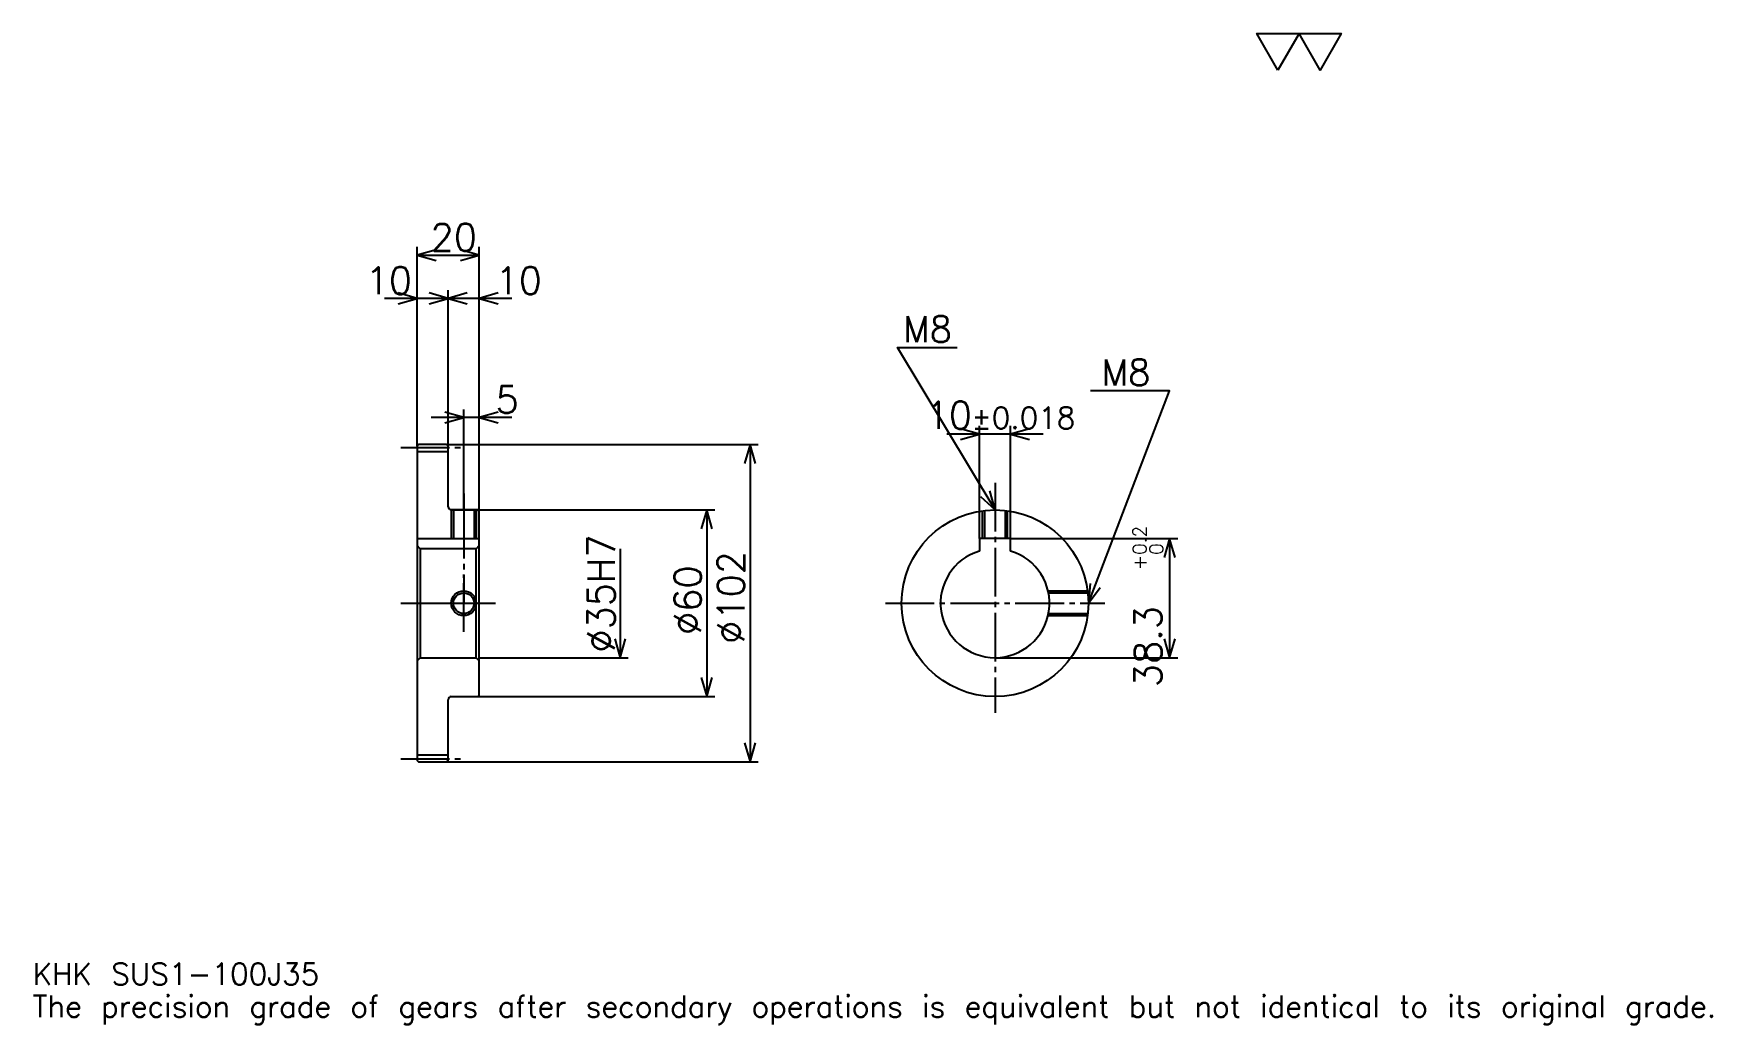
# Model space of a CAD drawing. Extents: x 18 to 557, y 6 to 325.
import ezdxf

# ---------------------------------------------------------------- set-up
doc = ezdxf.new("R2010")
doc.units = 0
doc.linetypes.add('DASHDOT', pattern=[20.869564, 15.652174, -1.73913, 1.73913, -1.73913])
doc.layers.get('0').update_dxf_attribs({"linetype": 'CONTINUOUS'})
doc.layers.add('DASHDOT', color=6, linetype='DASHDOT')
doc.styles.add('KANJI', font='TXT', dxfattribs={"bigfont": 'BIGFONT'})

msp = doc.modelspace()

# ---------------------------------------------------------------- linework, layer by layer
at = {"color": 5}
for p, q in [((140.869568, 192.739136), (140.869568, 256.217407)), ((140.869568, 253.608704), (160.869568, 253.608704)), ((160.869568, 192.739136), (160.869568, 256.217407)), ((161.304352, 239.695648), (130.434784, 239.695648)), ((171.304352, 239.695648), (140.434784, 239.695648)), ((150.869568, 192.739136), (150.869568, 242.304352)), ((171.304352, 201.434784), (145.434784, 201.434784)), ((155.869568, 192.739136), (155.869568, 204.043488)), ((341.956543, 196.08696), (311.086975, 196.08696)), ((321.521729, 162.539139), (321.521729, 198.695663)), ((331.521729, 162.539139), (331.521729, 198.695663)), ((140.869568, 192.239136), (140.869568, 192.739136)), ((150.369568, 192.739136), (160.869568, 192.739136)), ((150.869568, 192.239136), (150.869568, 192.739136)), ((155.869568, 171.739136), (155.869568, 192.739136)), ((155.869568, 171.739136), (155.869568, 192.739136)), ((160.869568, 192.739136), (250.434784, 192.739136)), ((160.869568, 171.239136), (160.869568, 192.739136)), ((247.82608, 192.739136), (247.82608, 90.739136)), ((151.869568, 171.739136), (160.869568, 171.739136)), ((160.869568, 171.739136), (236.521744, 171.739136)), ((233.913055, 171.739136), (233.913055, 111.739136)), ((331.521729, 162.539139), (385.217407, 162.539139)), ((382.608704, 162.539139), (382.608704, 124.239136)), ((206.08696, 159.239136), (206.08696, 124.239136)), ((160.869568, 124.239136), (208.695648, 124.239136)), ((326.521729, 124.239136), (385.217407, 124.239136)), ((151.869568, 111.739136), (160.869568, 111.739136)), ((160.869568, 111.739136), (236.521744, 111.739136)), ((150.369568, 90.739136), (160.869568, 90.739136)), ((160.869568, 90.739136), (250.434784, 90.739136))]:
    msp.add_line(p, q, dxfattribs=at)
at = {"color": 4}
for p, q in [((140.869568, 190.489136), (150.869568, 190.489136)), ((140.869568, 162.539139), (160.869568, 162.539139)), ((141.869568, 159.239136), (141.869568, 124.239136)), ((159.869568, 159.239136), (160.869568, 160.239136)), ((159.869568, 124.239136), (160.869568, 123.239136)), ((140.869568, 92.989136), (150.869568, 92.989136))]:
    msp.add_line(p, q, dxfattribs=at)
at = {"color": 7}
msp.add_lwpolyline([(417.391296, 313.043488), (410.608673, 324.800018), (437.739136, 324.800018), (430.956512, 313.043488), (424.17392, 324.800018), (417.391296, 313.043488)], dxfattribs=at)
at = {"color": 5}
for points in [[(146.956528, 255.347839), (140.869568, 253.608704), (146.956528, 251.869568)], [(154.782608, 251.869568), (160.869568, 253.608704), (154.782608, 255.347839)], [(134.782608, 237.956528), (140.869568, 239.695648), (134.782608, 241.434784)], [(144.782608, 237.956528), (150.869568, 239.695648), (144.782608, 241.434784)], [(156.956528, 241.434784), (150.869568, 239.695648), (156.956528, 237.956528)], [(166.956528, 241.434784), (160.869568, 239.695648), (166.956528, 237.956528)], [(326.521729, 171.739136), (295.217407, 223.913055), (314.347839, 223.913055)], [(356.521729, 141.739136), (382.608704, 210), (357.217407, 210)], [(149.782608, 199.695648), (155.869568, 201.434784), (149.782608, 203.17392)], [(166.956528, 203.17392), (160.869568, 201.434784), (166.956528, 199.695648)], [(315.434784, 194.347839), (321.521729, 196.08696), (315.434784, 197.826096)], [(337.608704, 197.826096), (331.521729, 196.08696), (337.608704, 194.347839)], [(249.565216, 186.652176), (247.82608, 192.739136), (246.08696, 186.652176)], [(321.898743, 176.063873), (326.521729, 171.739136), (324.881317, 177.853424)], [(235.652176, 165.652176), (233.913055, 171.739136), (232.17392, 165.652176)], [(384.347839, 156.452179), (382.608704, 162.539139), (380.869568, 156.452179)], [(357.07016, 148.045868), (356.521729, 141.739136), (360.319214, 146.804184)], [(204.347824, 130.326096), (206.08696, 124.239136), (207.82608, 130.326096)], [(380.869568, 130.326096), (382.608704, 124.239136), (384.347839, 130.326096)], [(232.17392, 117.826096), (233.913055, 111.739136), (235.652176, 117.826096)], [(246.08696, 96.826096), (247.82608, 90.739136), (249.565216, 96.826096)]]:
    msp.add_lwpolyline(points, dxfattribs=at)
at = {"color": 4}
for points in [[(150.869568, 172.739136), (150.869568, 192.239136), (150.369568, 192.739136), (141.369568, 192.739136), (140.869568, 192.239136), (140.869568, 123.239136)], [(151.869568, 171.739136), (151.869568, 162.539139)], [(151.869568, 111.739136), (160.369568, 111.739136), (160.869568, 112.239136), (160.869568, 171.239136), (160.369568, 171.739136), (151.869568, 171.739136)], [(152.544571, 171.739136), (152.544571, 162.539139)], [(159.194565, 171.739136), (159.194565, 162.539139)], [(159.869568, 171.739136), (159.869568, 162.539139)], [(322.521729, 162.539139), (322.521729, 171.471268)], [(323.196747, 162.539139), (323.196747, 171.554306)], [(329.846741, 162.539139), (329.846741, 171.554306)], [(330.521729, 162.539139), (330.521729, 171.471268)], [(331.521729, 158.509644), (331.521729, 162.539139), (321.521729, 162.539139), (321.521729, 158.509644)], [(140.869568, 123.239136), (141.869568, 124.239136), (159.869568, 124.239136), (159.869568, 159.239136), (141.869568, 159.239136), (140.869568, 160.239136)], [(343.558472, 145.739136), (356.253876, 145.739136)], [(343.702972, 145.064133), (356.336914, 145.064133)], [(343.558472, 137.739136), (356.253876, 137.739136)], [(343.702972, 138.414139), (356.336914, 138.414139)], [(140.869568, 123.239136), (140.869568, 91.239136), (141.369568, 90.739136), (150.369568, 90.739136), (150.869568, 91.239136), (150.869568, 110.739136)]]:
    msp.add_lwpolyline(points, dxfattribs=at)
for centre, radius in [((326.521729, 141.739136), 30), ((155.869568, 141.739136), 3.325)]:
    msp.add_circle(centre, radius, dxfattribs=at)
at = {"color": 7}
msp.add_circle((155.869568, 141.739136), 4, dxfattribs=at)
at = {"color": 4}
for centre, radius, start, end in [((151.869568, 172.739136), 1, 180, 270), ((326.521729, 141.739136), 17.5, 106.60154993, 73.39845007), ((151.869568, 110.739136), 1, 90, 180)]:
    msp.add_arc(centre, radius, start, end, dxfattribs=at)
at = {"layer": 'DASHDOT', "color": 7}
for p, q in [((135.652176, 191.739136), (156.08696, 191.739136)), ((326.521729, 180.434784), (326.521729, 106.521744)), ((155.869568, 171.739136), (155.869568, 141.739136)), ((135.652176, 141.739136), (166.08696, 141.739136)), ((291.304352, 141.739136), (361.739136, 141.739136)), ((135.652176, 91.739136), (156.08696, 91.739136))]:
    msp.add_line(p, q, dxfattribs=at)
for points in [[(155.869568, 176.956528), (155.869568, 157.321747)], [(155.869568, 132.521744), (155.869568, 150.956528)], [(146.652176, 141.739136), (165.08696, 141.739136)]]:
    msp.add_lwpolyline(points, dxfattribs=at)

# ---------------------------------------------------------------- texts
at = {"color": 7, "style": 'KANJI'}
for s, height, p in [('20', 8.695652, (145.217392, 255)), ('10', 8.695652, (124.347824, 241.08696)), ('10', 8.695652, (166.08696, 241.08696)), ('M8', 8.347826, (296.956543, 225.652176)), ('M8', 8.347826, (360.695679, 211.739136)), ('5', 8.695652, (166.08696, 202.826096)), ('10', 8.695652, (304.224365, 197.826096)), ('%%p0.018', 6.956522, (318.918945, 197.826096)), ('KHK SUS1-100J35', 6.956522, (17.391304, 19.130434)), ('The precision grade of gears after secondary operations is equivalent but not identical to its original grade.', 6.956522, (17.391304, 8.695652))]:
    msp.add_text(s, height=height, dxfattribs=at).set_placement(p)
for s, height, p in [('%%c35H7', 8.695652, (204.347824, 125.869568)), ('0.2', 4.347826, (375.130432, 157.272507)), ('%%c102', 8.695652, (246.08696, 128.695648)), ('+', 4.347826, (375.130432, 152.402939)), ('0', 4.347826, (380.521729, 157.272507)), ('%%c60', 8.695652, (232.17392, 131.521744)), ('38.3', 8.695652, (380, 114.764717))]:
    msp.add_text(s, height=height, rotation=90, dxfattribs=at).set_placement(p)

doc.saveas('drawing.dxf')
